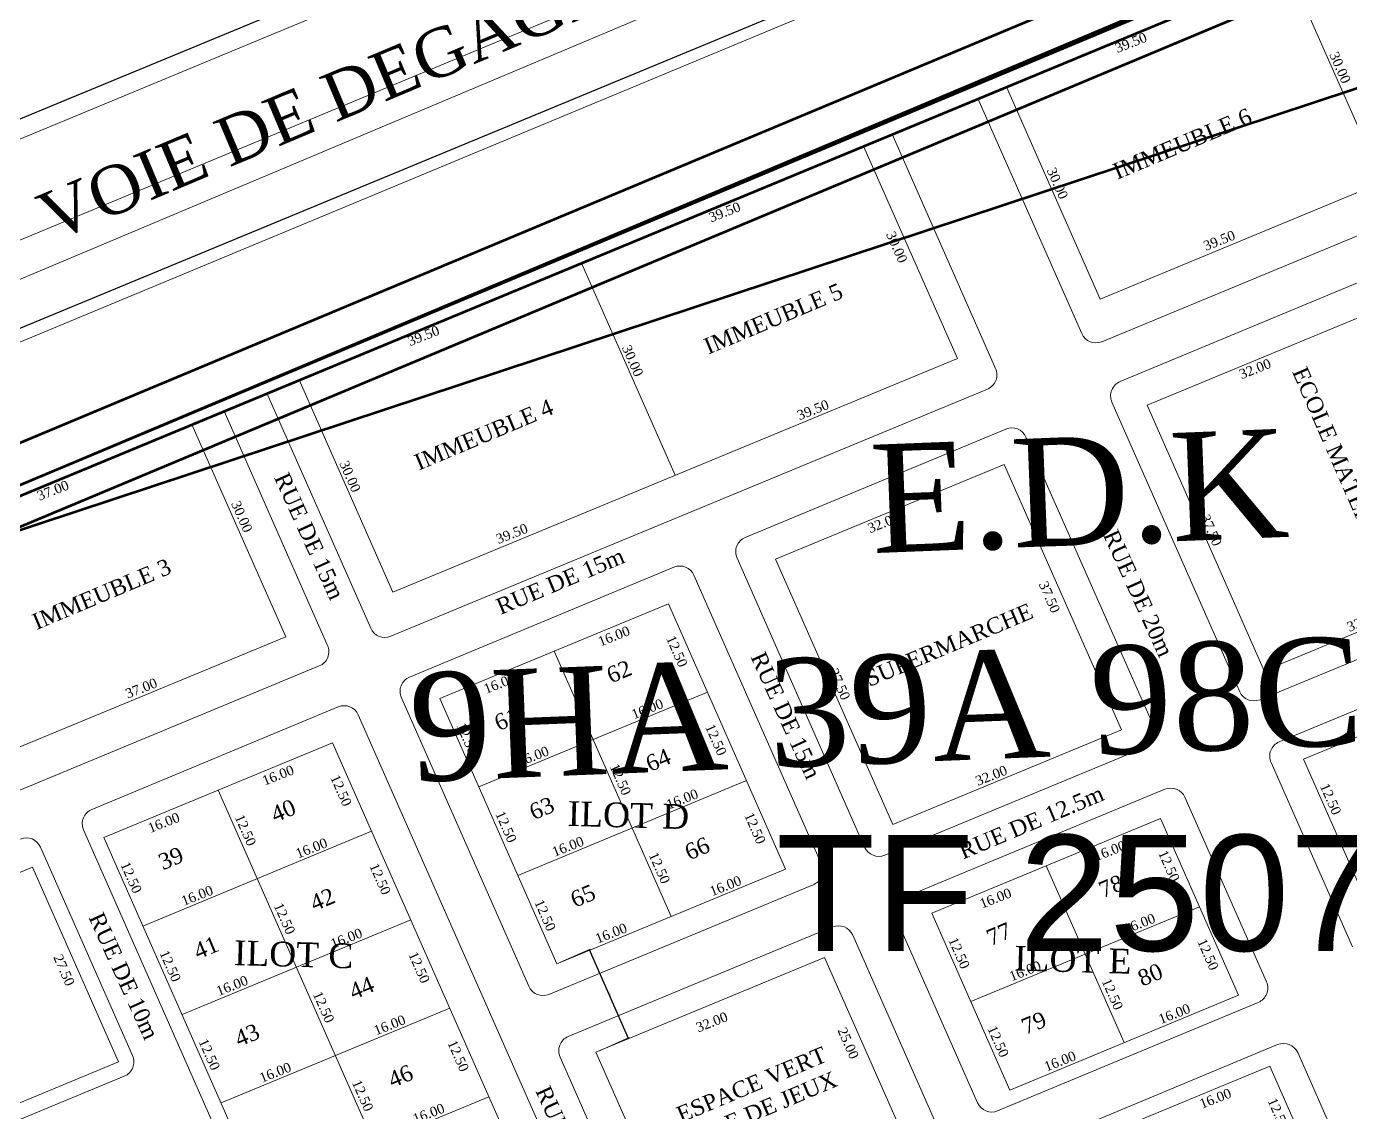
# Model space of a CAD drawing. Header units: metres. Extents: x 245225 to 248406, y 1633796 to 1637634.
# Drawn here: x 246341.5 to 246512.7, y 1637318.7 to 1637459.1 of the extents above; entities that cross this region are included whole.
import ezdxf
from ezdxf.enums import TextEntityAlignment as Align

# ---------------------------------------------------------------- set-up
doc = ezdxf.new("R2010")
doc.units = ezdxf.units.M
doc.header["$MEASUREMENT"] = 0
doc.layers.get('Defpoints').update_dxf_attribs({"lineweight": 0})
doc.layers.add('A_revoir_niveau_0', color=7, linetype='Continuous')
doc.layers.add('limites_sections', color=7, linetype='Continuous')
for name, color, linetype, lineweight in [('Emprise', 1, 'Continuous', 30), ('LIMITE PARCELLE', 7, 'Continuous', 0), ('LIMITES TITRES FONCIERS', 7, 'Continuous', 0), ('Toponymie', 7, 'Continuous', 30), ('Tracé KMS3', 7, 'Continuous', 0)]:
    doc.layers.add(name, color=color, linetype=linetype, lineweight=lineweight)
doc.layers.add('LIMITES_PARCELLES', color=7, linetype='Continuous', lineweight=0, true_color=0xffffff)
doc.styles.get("Standard").update_dxf_attribs({"font": 'txt.shx'})
doc.styles.add('Style-Arial', font='arial.ttf')
doc.styles.add('Style-FANCY', font='FANCY.shx')
doc.styles.add('STYLE_GENERE_1', font='times.ttf', dxfattribs={"height": 0.15})
doc.dimstyles.new('IVE', dxfattribs={"dimtxt": 0.15, "dimasz": 0.05, "dimexe": 0.15, "dimexo": 0.5, "dimtad": 1, "dimdsep": 46, "dimtxsty": 'STYLE_GENERE_1', "dimblk": 'OBLIQUE', "dimcen": 2.5, "dimclrd": 1, "dimclre": 1, "dimazin": 3, "dimtfac": 1, "dimtmove": 0, "dimatfit": 3, "dimldrblk": 'OBLIQUE'})

# ---------------------------------------------------------------- blocks, each defined once
blk = doc.blocks.new('_Oblique')
at = {"color": 0, "linetype": 'ByBlock', "lineweight": -2}
blk.add_line((-0.5, -0.5), (0.5, 0.5), dxfattribs=at)
blk = doc.blocks.new('*D570')
at = {"layer": 'Defpoints', "color": 0, "lineweight": 0, "transparency": 16777216}
for p in [(246410.074615, 1637337.915451), (246419.279362, 1637328.312168), (246415.125777, 1637326.477832)]:
    blk.add_point(p, dxfattribs=at)
at = {"layer": 'LIMITE PARCELLE', "color": 1, "transparency": 16777216}
for p, q in [((246410.531998, 1637338.117444), (246414.365415, 1637339.810385)), ((246415.583159, 1637326.679825), (246419.416577, 1637328.372766))]:
    blk.add_line(p, q, dxfattribs=at)
at = {"layer": 'LIMITE PARCELLE', "color": 0, "lineweight": -2, "transparency": 16777216}
blk.add_line((246414.2282, 1637339.749787), (246419.279362, 1637328.312168), dxfattribs=at)
at = {"layer": 'LIMITE PARCELLE', "color": 0, "lineweight": -2, "transparency": 16777216, "xscale": 0.05, "yscale": 0.05, "zscale": 0.05}
for p, rotation in [((246414.2282, 1637339.749787), 113.827549), ((246419.279362, 1637328.312168), 293.827549)]:
    blk.add_blockref('_Oblique', p, dxfattribs=dict(at, rotation=rotation))
at = {"layer": 'LIMITE PARCELLE', "color": 0, "transparency": 16777216, "insert": (246416.906102, 1637334.098247), "char_height": 0.15, "attachment_point": 5, "rotation": 293.8275286, "style": 'STYLE_GENERE_1'}
blk.add_mtext('\\A1;12.50', dxfattribs=at)

msp = doc.modelspace()

# ---------------------------------------------------------------- linework, layer by layer
at = {"layer": 'A_revoir_niveau_0'}
for p, q in [((246189.291795, 1637384.453846), (246586.025199, 1637548.821663)), ((246189.291795, 1637357.393186), (246647.55904, 1637547.254655))]:
    msp.add_line(p, q, dxfattribs=at)
at = {"layer": 'A_revoir_niveau_0', "color": 7, "linetype": 'Continuous', "lineweight": 13}
for p, q in [((246302.462, 1637428.667), (246488.393, 1637505.978)), ((246308.009, 1637417.929), (246492.972, 1637494.832)), ((246313.749, 1637407.123), (246497.319, 1637483.494))]:
    msp.add_line(p, q, dxfattribs=at)
at = {"layer": 'Emprise', "color": 6, "lineweight": 53, "flags": 128}
msp.add_lwpolyline([(246654.91678, 1637532.212975), (246503.560804, 1637468.452964), (246339.308489, 1637399.226337), (246174.772275, 1637330.677176), (246009.954973, 1637262.806665), (245959.032933, 1637241.979597), (245949.066174, 1637237.926563), (245901.731898, 1637219.095855), (245867.529774, 1637206.046117), (245837.947546, 1637195.052559), (245785.257592, 1637175.516616), (245666.840907, 1637131.695147), (245404.597902, 1637034.355467), (245407.132846, 1637027.526068), (245386.779172, 1637020.133266)], dxfattribs=at)
at = {"layer": 'LIMITES TITRES FONCIERS', "color": 5, "linetype": 'Continuous', "lineweight": 0, "flags": 128}
msp.add_lwpolyline([(246245.326273, 1637351.013483), (246242.359757, 1637357.73069), (246656.364004, 1637529.254365)], dxfattribs=at)
at = {"layer": 'LIMITES TITRES FONCIERS', "color": 5, "linetype": 'Continuous', "lineweight": 70, "flags": 128}
msp.add_lwpolyline([(246572.479986, 1637467.835942), (246547.972686, 1637462.460542), (246287.661122, 1637376.499443), (246638.271855, 1637521.758922), (246654.145086, 1637496.847242), (246645.085686, 1637490.826942), (246637.421486, 1637485.733742), (246635.977986, 1637484.774542), (246629.214786, 1637480.280142), (246616.595086, 1637477.512142), (246572.479986, 1637467.835942)], close=True, dxfattribs=at)
at = {"layer": 'limites_parcelles', "color": 7}
for p, q in [((246504.724348, 1637466.429293), (246516.847135, 1637438.979007)), ((246480.345314, 1637423.856195), (246553.348957, 1637454.101819)), ((246468.222526, 1637451.306481), (246480.345314, 1637423.856195)), ((246464.526139, 1637449.775057), (246477.942583, 1637419.395476)), ((246480.537622, 1637418.355745), (246557.6997, 1637450.324222)), ((246453.436978, 1637445.180785), (246466.816097, 1637414.88572)), ((246449.740591, 1637443.649361), (246461.863379, 1637416.199075)), ((246413.23877, 1637428.526549), (246425.361558, 1637401.076263)), ((246482.911894, 1637413.201239), (246516.620697, 1637427.222418)), ((246486.406708, 1637410.131053), (246515.977804, 1637422.382445)), ((246388.859736, 1637385.953451), (246461.863379, 1637416.199075)), ((246376.736948, 1637413.403737), (246388.859736, 1637385.953451)), ((246372.578367, 1637411.680824), (246385.994811, 1637381.301243)), ((246388.58985, 1637380.261513), (246465.752074, 1637412.230049)), ((246481.850466, 1637410.546646), (246498.387584, 1637373.100751)), ((246486.406708, 1637410.131053), (246501.560193, 1637375.818196)), ((246367.033933, 1637409.383749), (246380.413052, 1637379.088684)), ((246362.875497, 1637407.660897), (246374.998285, 1637380.210611)), ((246434.426482, 1637393.033729), (246468.135432, 1637407.054969)), ((246470.733066, 1637406.016316), (246487.261099, 1637368.590996)), ((246438.353677, 1637390.22254), (246467.924773, 1637402.473932)), ((246467.924773, 1637402.473932), (246483.078258, 1637368.161076)), ((246391.020626, 1637374.979061), (246425.19134, 1637389.192371)), ((246433.365054, 1637390.379136), (246449.872359, 1637353.000751)), ((246438.353677, 1637390.22254), (246453.507162, 1637355.909683)), ((246427.788974, 1637388.153718), (246444.2906, 1637350.788192)), ((246501.560193, 1637375.818196), (246531.131289, 1637388.069588)), ((246500.982623, 1637372.061021), (246534.712154, 1637386.035265)), ((246394.92113, 1637372.228308), (246424.492226, 1637384.4797)), ((246424.492226, 1637384.4797), (246439.645711, 1637350.166843)), ((246503.492537, 1637366.606327), (246537.222068, 1637380.580571)), ((246306.615126, 1637351.879267), (246374.998285, 1637380.210611)), ((246409.706678, 1637378.354004), (246424.860163, 1637344.041147)), ((246306.345386, 1637346.187389), (246379.349028, 1637376.433013)), ((246506.611354, 1637364.380577), (246536.18245, 1637376.631969)), ((246389.959198, 1637372.324467), (246406.439812, 1637335.006519)), ((246394.92113, 1637372.228308), (246410.074615, 1637337.915451)), ((246399.972292, 1637360.790689), (246429.543388, 1637373.042081)), ((246349.923737, 1637357.884807), (246381.785483, 1637371.137702)), ((246384.383117, 1637370.099049), (246415.49312, 1637299.654984)), ((246453.507162, 1637355.909683), (246483.078258, 1637368.161076)), ((246351.488583, 1637354.234076), (246381.059679, 1637366.485468)), ((246381.059679, 1637366.485468), (246411.366649, 1637297.859754)), ((246452.467398, 1637351.96102), (246486.197075, 1637365.935325)), ((246511.662516, 1637352.942958), (246541.233612, 1637365.19435)), ((246502.428514, 1637363.950656), (246512.956303, 1637340.112012)), ((246506.611354, 1637364.380577), (246516.713678, 1637341.505339)), ((246405.023453, 1637349.35307), (246434.594549, 1637361.604462)), ((246366.274131, 1637360.359772), (246396.581101, 1637291.734058)), ((246454.977312, 1637346.506327), (246488.706989, 1637360.480631)), ((246491.302028, 1637359.440901), (246501.839512, 1637335.580304)), ((246458.558324, 1637344.472064), (246488.129419, 1637356.723457)), ((246488.129419, 1637356.723457), (246498.231743, 1637333.848219)), ((246348.862309, 1637355.230213), (246379.973625, 1637284.783176)), ((246356.539745, 1637342.796457), (246386.110841, 1637355.047849)), ((246343.286083, 1637353.004735), (246355.19078, 1637326.048285)), ((246351.488583, 1637354.234076), (246381.795553, 1637285.608362)), ((246312.67652, 1637338.154124), (246342.247616, 1637350.405516)), ((246342.247616, 1637350.405516), (246353.361249, 1637325.240315)), ((246410.074615, 1637337.915451), (246439.645711, 1637350.166843)), ((246473.343872, 1637350.597761), (246483.446195, 1637327.722523)), ((246409.034851, 1637333.966788), (246443.226577, 1637348.132521)), ((246458.558324, 1637344.472064), (246468.660647, 1637321.596827)), ((246463.609485, 1637333.034445), (246493.180581, 1637345.285838)), ((246361.590906, 1637331.358838), (246391.162002, 1637343.61023)), ((246453.913288, 1637343.850656), (246464.472889, 1637319.93998)), ((246411.544765, 1637328.512094), (246445.73649, 1637342.677827)), ((246448.331529, 1637341.638097), (246458.897189, 1637317.713701)), ((246415.125777, 1637326.477832), (246444.696872, 1637338.729224)), ((246444.696872, 1637338.729224), (246454.799196, 1637315.853986)), ((246500.778258, 1637332.925783), (246467.070697, 1637318.901399)), ((246468.660647, 1637321.596827), (246498.231743, 1637333.848219)), ((246366.642068, 1637319.921219), (246396.213164, 1637332.172611)), ((246503.282582, 1637327.468906), (246469.575021, 1637313.444523)), ((246410.480741, 1637325.856423), (246421.06882, 1637301.881262)), ((246415.125777, 1637326.477832), (246425.2281, 1637303.602594)), ((246505.88039, 1637326.430325), (246530.211472, 1637271.336138)), ((246323.790153, 1637312.988922), (246353.361249, 1637325.240315)), ((246472.701576, 1637312.446731), (246502.272672, 1637324.698123)), ((246502.272672, 1637324.698123), (246526.552308, 1637269.720427)), ((246322.245419, 1637310.184082), (246354.126757, 1637323.392614)), ((246371.69323, 1637308.4836), (246401.264325, 1637320.734992))]:
    msp.add_line(p, q, dxfattribs=at)
at = {"layer": 'limites_parcelles', "color": 7, "linetype": 'Continuous', "lineweight": 0}
msp.add_line((246433.690869, 1637436.902297), (246399.623759, 1637422.885818), dxfattribs=at)
at = {"layer": 'limites_parcelles', "color": 7}
for centre, start, end in [((246479.772114, 1637420.203446), 203.827549, 292.504371), ((246464.986566, 1637414.07775), 292.504371, 23.827549), ((246483.679997, 1637411.354616), 112.584872, 203.827549), ((246468.903535, 1637405.208346), 23.827549, 112.584872), ((246435.194585, 1637391.187106), 112.584872, 203.827549), ((246425.959443, 1637387.345748), 23.827549, 112.584872), ((246387.824342, 1637382.109213), 203.827549, 292.504371), ((246378.583521, 1637378.280714), 292.504371, 23.827549), ((246391.788729, 1637373.132437), 112.584872, 203.827549), ((246500.217115, 1637373.908722), 203.827549, 292.504371), ((246382.553586, 1637369.291079), 23.827549, 112.584872), ((246485.431568, 1637367.783026), 292.504371, 23.827549), ((246504.258045, 1637364.758626), 112.504371, 203.827549), ((246489.472497, 1637358.63293), 23.827549, 112.504371), ((246350.69184, 1637356.038184), 112.584872, 203.827549), ((246341.456552, 1637352.196765), 23.827549, 112.584872), ((246451.70189, 1637353.808721), 203.827549, 292.504371), ((246442.461069, 1637349.980222), 292.504371, 23.827549), ((246455.74282, 1637344.658626), 112.504371, 203.827549), ((246446.501998, 1637340.830126), 23.827549, 112.504371), ((246408.269343, 1637335.814489), 203.827549, 292.504371), ((246500.009981, 1637334.772334), 292.590264, 23.827549), ((246412.310272, 1637326.664394), 112.504371, 203.827549), ((246504.050859, 1637325.622355), 23.827549, 112.590262), ((246353.361249, 1637325.240315), 292.504371, 23.827549), ((246466.30242, 1637320.74795), 203.827549, 292.590264)]:
    msp.add_arc(centre, 2, start, end, dxfattribs=at)
at = {"layer": 'limites_sections', "lineweight": 13}
msp.add_line((246245.47586, 1637386.333724), (246644.145293, 1637554.233493), dxfattribs=at)
at = {"layer": 'Tracé KMS3', "color": 3, "lineweight": 53}
for p, q in [((246653.065927, 1637535.996738, -8.86245), (246239.076784, 1637362.749382, -8.86245)), ((246657.467525, 1637526.9984, -8.86245), (246242.937209, 1637353.524572, -8.86245))]:
    msp.add_line(p, q, dxfattribs=at)
at = {"layer": 'Tracé KMS3', "color": 3, "lineweight": 53, "elevation": -8.86245, "flags": 128}
msp.add_lwpolyline([(246655.266726, 1637531.497569), (246241.006996, 1637358.136977)], dxfattribs=at)

# ---------------------------------------------------------------- texts
at = {"layer": 'LIMITES TITRES FONCIERS', "color": 5, "linetype": 'Continuous', "lineweight": 0, "style": 'Style-Arial'}
msp.add_text('TF 25074/DP', height=15, dxfattribs=at).set_placement((246438.427972, 1637354.585761), align=Align.TOP_LEFT)
at = {"layer": 'limites_parcelles', "color": 7, "lineweight": 0, "attachment_point": 9}
for s, insert, char_height, rotation in [('\\fTimes New Roman|b0|i0|c00|p23;\\A1;39.50', (246486.518724, 1637457.195032), 1.248, 21.42002093), ('\\fTimes New Roman|b0|i0|c00|p23;\\A1;30.00', (246511.614876, 1637451.591994), 1.248, 293.7394337), ('\\fTimes New Roman|b0|i0|c00|p23;\\A1;IMMEUBLE 6', (246500.167946, 1637446.679585), 2.08, 22.84074961), ('\\fTimes New Roman|b0|i0|c00|p23;\\A1;30.00', (246475.074606, 1637436.633168), 1.248, 293.7394337), ('\\fTimes New Roman|b0|i0|c00|p23;\\A1;39.50', (246433.974768, 1637435.287308), 1.248, 21.42002093), ('\\fTimes New Roman|b0|i0|c00|p23;\\A1;30.00', (246454.293368, 1637428.374842), 1.248, 293.7394337), ('\\fTimes New Roman|b0|i0|c00|p23;\\A1;39.50', (246497.94312, 1637431.616946), 1.248, 21.42002093), ('\\fTimes New Roman|b0|i0|c00|p23;\\A1;IMMEUBLE 5', (246447.274023, 1637424.068198), 2.08, 22.84074961), ('\\fTimes New Roman|b0|i0|c00|p23;\\A1;39.50', (246395.033146, 1637419.292288), 1.248, 21.42002093), ('\\fTimes New Roman|b0|i0|c00|p23;\\A1;30.00', (246420.129299, 1637413.68925), 1.248, 293.7394337), ('\\fTimes New Roman|b0|i0|c00|p23;\\A1;32.00', (246502.580241, 1637415.017576), 1.248, 21.42002093), ('\\fTimes New Roman|b0|i0|c00|p23;\\A1;ECOLE MATERNELLE', (246517.849319, 1637385.297069), 2.08, 293.60812505), ('\\fTimes New Roman|b0|i0|c00|p23;\\A1;IMMEUBLE 4', (246409.83826, 1637409.069468), 2.08, 22.84074961), ('\\fTimes New Roman|b0|i0|c00|p23;\\A1;39.50', (246445.399164, 1637409.709221), 1.248, 21.42002093), ('\\fTimes New Roman|b0|i0|c00|p23;\\A1;30.00', (246383.589029, 1637398.730424), 1.248, 293.7394337), ('\\fTimes New Roman|b0|i0|c00|p23;\\A1;37.00', (246347.109674, 1637399.298843), 1.248, 21.42002093), ('\\fTimes New Roman|b0|i0|c00|p23;\\A1;30.00', (246369.592386, 1637393.537904), 1.248, 293.7394337), ('\\fTimes New Roman|b0|i0|c00|p23;\\A1;32.00', (246454.52721, 1637395.109064), 1.248, 21.42002093), ('\\fTimes New Roman|b0|i0|c00|p23;\\A1;37.50', (246494.947033, 1637391.778723), 1.248, 293.7394337), ('\\fTimes New Roman|b0|i0|c00|p23;\\A1;39.50', (246406.457542, 1637393.714202), 1.248, 21.42002093), ('\\fTimes New Roman|b0|i0|c00|p23;\\A1;IMMEUBLE 3', (246360.408931, 1637388.454172), 2.08, 22.84074961), ('\\fTimes New Roman|b0|i0|c00|p23;\\A1;37.50', (246474.035057, 1637383.124127), 1.248, 293.7394337), ('\\fTimes New Roman|b0|i0|c00|p23;\\A1;32.00', (246516.514492, 1637382.34487), 1.248, 21.42002093), ('\\fTimes New Roman|b0|i0|c00|p23;\\A1;16.00', (246419.659809, 1637380.462047), 1.248, 21.42002093), ('\\fTimes New Roman|b0|i0|c00|p23;\\A1;12.50', (246425.855714, 1637376.122732), 1.248, 293.7394337), ('\\fTimes New Roman|b0|i0|c00|p23;\\A1;62', (246419.980152, 1637375.33649), 2.08, 22.84074961), ('\\fTimes New Roman|b0|i0|c00|p23;\\A1;16.00', (246404.874261, 1637374.336351), 1.248, 21.42002093), ('\\fTimes New Roman|b0|i0|c00|p23;\\A1;37.50', (246446.894003, 1637371.87021), 1.248, 293.7394337), ('\\fTimes New Roman|b0|i0|c00|p23;\\A1;37.00', (246358.53407, 1637373.720757), 1.248, 21.42002093), ('\\fTimes New Roman|b0|i0|c00|p23;\\A1;16.00', (246423.977374, 1637371.042487), 1.248, 21.42002093), ('\\fTimes New Roman|b0|i0|c00|p23;\\A1;61', (246405.44794, 1637369.181781), 2.08, 22.84074961), ('\\fTimes New Roman|b0|i0|c00|p23;\\A1;12.50', (246398.714659, 1637364.868816), 1.248, 293.7394337), ('\\fTimes New Roman|b0|i0|c00|p23;\\A1;12.50', (246430.906876, 1637364.685113), 1.248, 293.7394337), ('\\fTimes New Roman|b0|i0|c00|p23;\\A1;16.00', (246409.191826, 1637364.916791), 1.248, 21.42002093), ('\\fTimes New Roman|b0|i0|c00|p23;\\A1;64', (246425.031313, 1637363.898871), 2.08, 22.84074961), ('\\fTimes New Roman|b0|i0|c00|p23;\\A1;16.00', (246376.227262, 1637362.467815), 1.248, 21.42002093), ('\\fTimes New Roman|b0|i0|c00|p23;\\A1;12.50', (246418.551369, 1637359.556893), 1.248, 293.7394337), ('\\fTimes New Roman|b0|i0|c00|p23;\\A1;32.00', (246468.461461, 1637362.436358), 1.248, 21.42002093), ('\\fTimes New Roman|b0|i0|c00|p23;\\A1;12.50', (246382.423167, 1637358.1285), 1.248, 293.7394337), ('\\fTimes New Roman|b0|i0|c00|p23;\\A1;16.00', (246428.49506, 1637359.383847), 1.248, 21.42002093), ('\\fTimes New Roman|b0|i0|c00|p23;\\A1;12.50', (246510.404884, 1637357.021084), 1.248, 293.7394337), ('\\fTimes New Roman|b0|i0|c00|p23;\\A1;40', (246376.547605, 1637357.342258), 2.08, 22.84074961), ('\\fTimes New Roman|b0|i0|c00|p23;\\A1;63', (246409.979028, 1637357.662665), 2.08, 22.84074961), ('\\fTimes New Roman|b0|i0|c00|p23;\\A1;ILOT D', (246427.134938, 1637355.273024), 3.2, 358.41757646), ('\\fTimes New Roman|b0|i0|c00|p23;\\A1;16.00', (246361.441714, 1637356.342119), 1.248, 21.42002093), ('\\fTimes New Roman|b0|i0|c00|p23;\\A1;12.50', (246370.06766, 1637353.00028), 1.248, 293.7394337), ('\\fTimes New Roman|b0|i0|c00|p23;\\A1;12.50', (246403.765821, 1637353.431197), 1.248, 293.7394337), ('\\fTimes New Roman|b0|i0|c00|p23;\\A1;12.50', (246435.958037, 1637353.247494), 1.248, 293.7394337), ('\\fTimes New Roman|b0|i0|c00|p23;\\A1;39', (246362.015393, 1637351.187549), 2.08, 22.84074961), ('\\fTimes New Roman|b0|i0|c00|p23;\\A1;16.00', (246380.544826, 1637353.048255), 1.248, 21.42002093), ('\\fTimes New Roman|b0|i0|c00|p23;\\A1;16.00', (246413.709512, 1637353.258151), 1.248, 21.42002093), ('\\fTimes New Roman|b0|i0|c00|p23;\\A1;66', (246430.082475, 1637352.461252), 2.08, 22.84074961), ('\\fTimes New Roman|b0|i0|c00|p23;\\A1;16.00', (246483.792181, 1637352.694249), 1.248, 21.42002093), ('\\fTimes New Roman|b0|i0|c00|p23;\\A1;12.50', (246423.602531, 1637348.119274), 1.248, 293.7394337), ('\\fTimes New Roman|b0|i0|c00|p23;\\A1;12.50', (246489.492908, 1637348.366488), 1.248, 293.7394337), ('\\fTimes New Roman|b0|i0|c00|p23;\\A1;12.50', (246355.282112, 1637346.874583), 1.248, 293.7394337), ('\\fTimes New Roman|b0|i0|c00|p23;\\A1;12.50', (246387.474329, 1637346.690881), 1.248, 293.7394337), ('\\fTimes New Roman|b0|i0|c00|p23;\\A1;16.00', (246365.759279, 1637346.922559), 1.248, 21.42002093), ('\\fTimes New Roman|b0|i0|c00|p23;\\A1;65', (246415.296927, 1637346.335556), 2.08, 22.84074961), ('\\fTimes New Roman|b0|i0|c00|p23;\\A1;16.00', (246434.079697, 1637348.167249), 1.248, 21.42002093), ('\\fTimes New Roman|b0|i0|c00|p23;\\A1;78', (246483.617345, 1637347.580246), 2.08, 22.84074961), ('\\fTimes New Roman|b0|i0|c00|p23;\\A1;42', (246381.598766, 1637345.904639), 2.08, 22.84074961), ('\\fTimes New Roman|b0|i0|c00|p23;\\A1;12.50', (246408.816983, 1637341.993578), 1.248, 293.7394337), ('\\fTimes New Roman|b0|i0|c00|p23;\\A1;16.00', (246469.006633, 1637346.568553), 1.248, 21.42002093), ('\\fTimes New Roman|b0|i0|c00|p23;\\A1;12.50', (246375.118822, 1637341.562661), 1.248, 293.7394337), ('\\fTimes New Roman|b0|i0|c00|p23;\\A1;16.00', (246419.294149, 1637342.041553), 1.248, 21.42002093), ('\\fTimes New Roman|b0|i0|c00|p23;\\A1;77', (246469.085133, 1637341.425537), 2.08, 22.84074961), ('\\fTimes New Roman|b0|i0|c00|p23;\\A1;16.00', (246487.614567, 1637343.286243), 1.248, 21.42002093), ('\\fTimes New Roman|b0|i0|c00|p23;\\A1;41', (246366.546481, 1637339.668433), 2.08, 22.84074961), ('\\fTimes New Roman|b0|i0|c00|p23;\\A1;16.00', (246385.062513, 1637341.389615), 1.248, 21.42002093), ('\\fTimes New Roman|b0|i0|c00|p23;\\A1;12.50', (246462.351853, 1637337.112572), 1.248, 293.7394337), ('\\fTimes New Roman|b0|i0|c00|p23;\\A1;12.50', (246494.544069, 1637336.928869), 1.248, 293.7394337), ('\\fTimes New Roman|b0|i0|c00|p23;\\A1;12.50', (246360.333274, 1637335.436964), 1.248, 293.7394337), ('\\fTimes New Roman|b0|i0|c00|p23;\\A1;ILOT C', (246383.702391, 1637337.278792), 3.2, 358.41757646), ('\\fTimes New Roman|b0|i0|c00|p23;\\A1;12.50', (246392.52549, 1637335.253262), 1.248, 293.7394337), ('\\fTimes New Roman|b0|i0|c00|p23;\\A1;ILOT E', (246484.337645, 1637336.582204), 3.2, 358.41757646), ('\\fTimes New Roman|b0|i0|c00|p23;\\A1;27.50', (246346.597267, 1637334.899266), 1.248, 293.7394337), ('\\fTimes New Roman|b0|i0|c00|p23;\\A1;16.00', (246472.829019, 1637337.160547), 1.248, 21.42002093), ('\\fTimes New Roman|b0|i0|c00|p23;\\A1;80', (246488.668507, 1637336.142627), 2.08, 22.84074961), ('\\fTimes New Roman|b0|i0|c00|p23;\\A1;16.00', (246370.276965, 1637335.263919), 1.248, 21.42002093), ('\\fTimes New Roman|b0|i0|c00|p23;\\A1;44', (246386.649928, 1637334.46702), 2.08, 22.84074961), ('\\fTimes New Roman|b0|i0|c00|p23;\\A1;12.50', (246482.188562, 1637331.800649), 1.248, 293.7394337), ('\\fTimes New Roman|b0|i0|c00|p23;\\A1;12.50', (246380.169984, 1637330.125042), 1.248, 293.7394337), ('\\fTimes New Roman|b0|i0|c00|p23;\\A1;16.00', (246492.132253, 1637331.627604), 1.248, 21.42002093), ('\\fTimes New Roman|b0|i0|c00|p23;\\A1;16.00', (246390.64715, 1637330.173017), 1.248, 21.42002093), ('\\fTimes New Roman|b0|i0|c00|p23;\\A1;32.00', (246432.317176, 1637330.563295), 1.248, 21.42002093), ('\\fTimes New Roman|b0|i0|c00|p23;\\A1;79', (246473.616221, 1637329.906421), 2.08, 22.84074961), ('\\fTimes New Roman|b0|i0|c00|p23;\\A1;43', (246371.86438, 1637328.341324), 2.08, 22.84074961), ('\\fTimes New Roman|b0|i0|c00|p23;\\A1;25.00', (246448.010317, 1637325.452852), 1.248, 293.7394337), ('\\fTimes New Roman|b0|i0|c00|p23;\\A1;12.50', (246467.403014, 1637325.674953), 1.248, 293.7394337), ('\\fTimes New Roman|b0|i0|c00|p23;\\A1;12.50', (246365.384436, 1637323.999346), 1.248, 293.7394337), ('\\fTimes New Roman|b0|i0|c00|p23;\\A1;12.50', (246397.576652, 1637323.815643), 1.248, 293.7394337), ('\\fTimes New Roman|b0|i0|c00|p23;\\A1;ESPACE VERT\\PAIRE DE JEUX', (246446.53291, 1637322.143128), 2.08, 22.84074961), ('\\fTimes New Roman|b0|i0|c00|p23;\\A1;16.00', (246477.346705, 1637325.501908), 1.248, 21.42002093), ('\\fTimes New Roman|b0|i0|c00|p23;\\A1;16.00', (246375.861602, 1637324.047321), 1.248, 21.42002093), ('\\fTimes New Roman|b0|i0|c00|p23;\\A1;46', (246391.701089, 1637323.029401), 2.08, 22.84074961), ('\\fTimes New Roman|b0|i0|c00|p23;\\A1;12.50', (246385.221145, 1637318.687423), 1.248, 293.7394337), ('\\fTimes New Roman|b0|i0|c00|p23;\\A1;16.00', (246497.440255, 1637320.68047), 1.248, 21.42002093), ('\\fTimes New Roman|b0|i0|c00|p23;\\A1;12.50', (246503.63616, 1637316.341155), 1.248, 293.7394337), ('\\fTimes New Roman|b0|i0|c00|p23;\\A1;16.00', (246395.698311, 1637318.735398), 1.248, 21.42002093)]:
    msp.add_mtext(s, dxfattribs=dict(at, insert=insert, char_height=char_height, rotation=rotation))
at = {"layer": 'limites_parcelles', "color": 7, "linetype": 'Continuous', "lineweight": 0, "char_height": 14, "attachment_point": 5, "rotation": 2.24490624, "style": 'Style-FANCY'}
for s, insert, line_spacing_factor in [('\\fTimes New Roman|b0|i0|c00|p23;E.D.K', (246477.652415, 1637398.914947), 1.083533), ('\\fTimes New Roman|b0|i0|c00|p23;9HA 39A 98CA', (246460.26503, 1637371.07167), 1.087884)]:
    msp.add_mtext(s, dxfattribs=dict(at, insert=insert, line_spacing_factor=line_spacing_factor))
at = {"layer": 'limites_parcelles', "color": 7, "lineweight": 0, "char_height": 2.08, "attachment_point": 9}
for s, insert, width, rotation in [('\\fTimes New Roman|b0|i0|c00|p23;\\A1;RUE DE 15m', (246380.761747, 1637384.74923), 18.094826, 294.5533252), ('\\fTimes New Roman|b0|i0|c00|p23;\\A1;RUE DE 20m', (246487.969306, 1637377.360146), 18.094826, 294.5533252), ('\\fTimes New Roman|b0|i0|c00|p23;\\A1;RUE DE 15m', (246419.046647, 1637389.834739), 22.825456, 22.84074961), ('\\fTimes New Roman|b0|i0|c00|p23;\\A1;SUPERMARCHE', (246471.886087, 1637382.683757), 22.825456, 22.84074961), ('\\fTimes New Roman|b0|i0|c00|p23;\\A1;RUE DE 15m', (246442.378476, 1637361.568034), 18.094826, 294.5533252), ('\\fTimes New Roman|b0|i0|c00|p23;\\A1;RUE DE 12.5m', (246481.044291, 1637359.112418), 22.825456, 22.84074961), ('\\fTimes New Roman|b0|i0|c00|p23;\\A1;RUE DE 10m', (246356.76728, 1637327.887204), 18.094826, 294.5533252), ('\\fTimes New Roman|b0|i0|c00|p23;\\A1;RUE DE 15m', (246414.54653, 1637305.455873), 18.094826, 294.5533252)]:
    msp.add_mtext(s, dxfattribs=dict(at, insert=insert, width=width, rotation=rotation))
at = {"layer": 'toponymie', "lineweight": 0, "insert": (246468.598604, 1637483.218205), "char_height": 6.24, "width": 157.308813, "attachment_point": 9, "rotation": 22.84074961}
msp.add_mtext('\\fTimes New Roman|b0|i0|c00|p23;\\A1;VOIE DE DEGAGEMENT NORD', dxfattribs=at)
msp.add_mtext('\\fTimes New Roman|b0|i0|c00|p23;\\A1;VOIE DE DEGAGEMENT NORD', dxfattribs=at)

# ---------------------------------------------------------------- dimensions: what is measured, and where the dimension line sits
at = {"layer": 'limites_parcelles', "color": 7}
dim = msp.add_linear_dim(base=(246419.279362, 1637328.312168), p1=(246410.074615, 1637337.915451), p2=(246415.125777, 1637326.477832), angle=293.827549, dimstyle='IVE', override={"dimclrd": 0, "dimlwe": -1}, dxfattribs=at)
dim.commit()
dim.dimension.update_dxf_attribs({"geometry": '*D570', "text_midpoint": (246416.906102, 1637334.098247)})

doc.saveas('drawing.dxf')
